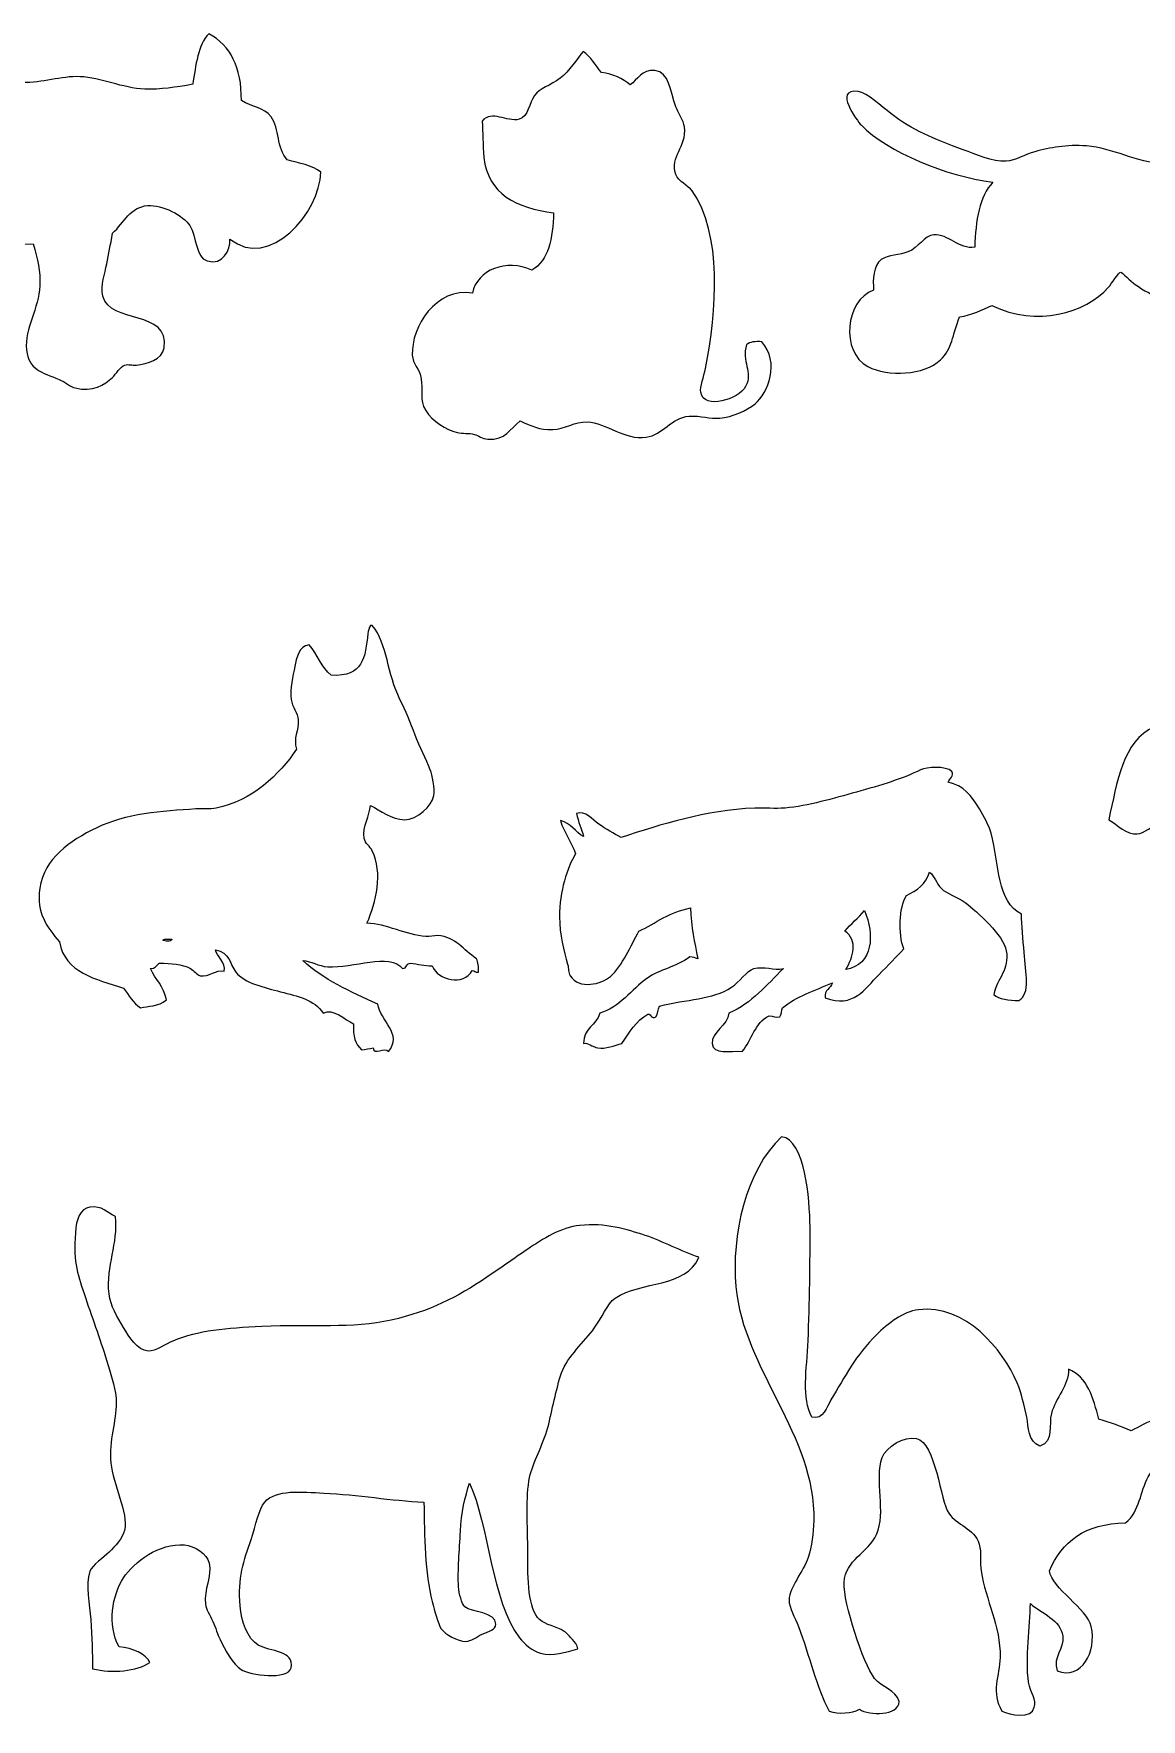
# Model space of a CAD drawing. Header units: centimetres. Extents: x -66 to 65, y -66 to 66.
# Drawn here: x -0.57 to 9.15, y 49.38 to 64.18 of the extents above; entities that cross this region are included whole.
import ezdxf

# ---------------------------------------------------------------- set-up
doc = ezdxf.new("R2010")
doc.units = ezdxf.units.CM
doc.header["$MEASUREMENT"] = 0
doc.layers.add('Layer 1', color=7, linetype='Continuous')

msp = doc.modelspace()

# ---------------------------------------------------------------- linework, layer by layer
at = {"layer": 'Layer 1'}
for points, knots in [([(0.82192, 63.73319), (0.85134, 63.89924), (0.86412, 64.08207), (0.9644, 64.17737), (0.9644, 64.17737), (1.15202, 64.07453), (1.25168, 63.88371), (1.24928, 63.59074), (1.24928, 63.59074), (1.34149, 63.5301), (1.44597, 63.53457), (1.5091, 63.44829), (1.5091, 63.44829), (1.58501, 63.34447), (1.55712, 63.17196), (1.65158, 63.07121), (1.65158, 63.07121), (1.75337, 63.0389), (1.87415, 63.0256), (1.94487, 62.96225), (1.94487, 62.96225), (1.94212, 62.60964), (1.49153, 62.09323), (1.14874, 62.37562), (1.14874, 62.37562), (1.15083, 62.27354), (1.08961, 62.14467), (0.94763, 62.1829), (0.94763, 62.1829), (0.84749, 62.20983), (0.85712, 62.39946), (0.79674, 62.49294), (0.79674, 62.49294), (0.7388, 62.58269), (0.55618, 62.67878), (0.42802, 62.66891), (0.42802, 62.66891), (0.27223, 62.65695), (0.22241, 62.52175), (0.11798, 62.42589), (0.11798, 62.42589), (0.10118, 62.32109), (0.08337, 62.24457), (0.06768, 62.15773), (0.06768, 62.15773), (0.05218, 62.07206), (0.01064, 61.9739), (0.03413, 61.8728), (0.03413, 61.8728), (0.09147, 61.62647), (0.62479, 61.75749), (0.57047, 61.42026), (0.57047, 61.42026), (0.55362, 61.31572), (0.42355, 61.28225), (0.32745, 61.26939), (0.32745, 61.26939), (0.29014, 61.26442), (0.25593, 61.27974), (0.22688, 61.26939), (0.22688, 61.26939), (0.18619, 61.25497), (0.14991, 61.19041), (0.11795, 61.16043), (0.11795, 61.16043), (0.04643, 61.09346), (-0.05498, 61.03092), (-0.20892, 61.06828), (-0.20892, 61.06828), (-0.25035, 61.07833), (-0.30033, 61.12215), (-0.35137, 61.14371), (-0.35137, 61.14371), (-0.502, 61.20726), (-0.61876, 61.22637), (-0.6363, 61.40348), (-0.6363, 61.40348), (-0.65487, 61.5912), (-0.52761, 61.76842), (-0.51896, 61.96495), (-0.51896, 61.96495), (-0.51314, 62.09759), (-0.54021, 62.19527), (-0.57764, 62.3337), (-0.57764, 62.3337), (-0.9801, 62.31388), (-1.23584, 62.44086), (-1.44079, 62.6186), (-1.44079, 62.6186), (-1.5112, 62.36616), (-1.51265, 62.07917), (-1.31509, 61.99008), (-1.31509, 61.99008), (-1.22116, 61.94772), (-1.08816, 61.9642), (-1.03016, 61.8979), (-1.03016, 61.8979), (-0.91218, 61.76304), (-1.06794, 61.57172), (-1.19775, 61.56273), (-1.19775, 61.56273), (-1.32232, 61.55405), (-1.43005, 61.65917), (-1.52459, 61.73032), (-1.52459, 61.73032), (-1.60624, 61.79181), (-1.74507, 61.86981), (-1.776, 61.97337), (-1.776, 61.97337), (-1.82659, 62.14286), (-1.75901, 62.33201), (-1.75923, 62.50132), (-1.75923, 62.50132), (-1.89819, 62.46039), (-2.16873, 62.48219), (-2.20339, 62.34207), (-2.20339, 62.34207), (-2.24366, 62.17943), (-1.98466, 61.89371), (-2.31235, 61.93985), (-2.31235, 61.93985), (-2.55008, 61.97332), (-2.60368, 62.21735), (-2.60564, 62.48452), (-2.60564, 62.48452), (-2.57304, 62.58625), (-2.43821, 62.57927), (-2.41292, 62.6773), (-2.41292, 62.6773), (-2.38866, 62.77117), (-2.45901, 62.92979), (-2.4548, 63.07119), (-2.4548, 63.07119), (-2.45258, 63.14612), (-2.43697, 63.2337), (-2.41292, 63.29744), (-2.41292, 63.29744), (-2.67652, 63.09093), (-3.19738, 63.11289), (-3.35986, 63.41478), (-3.35986, 63.41478), (-3.39944, 63.48825), (-3.41659, 63.66153), (-3.33475, 63.67455), (-3.33475, 63.67455), (-3.24487, 63.68886), (-3.14676, 63.49622), (-3.08332, 63.43989), (-3.08332, 63.43989), (-2.9886, 63.35581), (-2.9015, 63.33535), (-2.73976, 63.37284), (-2.73976, 63.37284), (-2.36725, 63.4592), (-2.16776, 63.89963), (-1.71736, 63.93431), (-1.71736, 63.93431), (-1.4673, 63.9536), (-1.27405, 63.90491), (-1.07209, 63.85052), (-1.07209, 63.85052), (-0.9498, 63.81758), (-0.81518, 63.75667), (-0.66984, 63.74995), (-0.66984, 63.74995), (-0.50061, 63.74214), (-0.33477, 63.80734), (-0.16703, 63.80019), (-0.16703, 63.80019), (0.01715, 63.79241), (0.20058, 63.69922), (0.40286, 63.69129), (0.40286, 63.69129), (0.54085, 63.68586), (0.6711, 63.70687), (0.82192, 63.73319)], [0, 0, 0, 0, 0.02222222, 0.02222222, 0.02222222, 0.02222222, 0.04444444, 0.04444444, 0.04444444, 0.04444444, 0.06666667, 0.06666667, 0.06666667, 0.06666667, 0.08888889, 0.08888889, 0.08888889, 0.08888889, 0.11111111, 0.11111111, 0.11111111, 0.11111111, 0.13333333, 0.13333333, 0.13333333, 0.13333333, 0.15555556, 0.15555556, 0.15555556, 0.15555556, 0.17777778, 0.17777778, 0.17777778, 0.17777778, 0.2, 0.2, 0.2, 0.2, 0.22222222, 0.22222222, 0.22222222, 0.22222222, 0.24444444, 0.24444444, 0.24444444, 0.24444444, 0.26666667, 0.26666667, 0.26666667, 0.26666667, 0.28888889, 0.28888889, 0.28888889, 0.28888889, 0.31111111, 0.31111111, 0.31111111, 0.31111111, 0.33333333, 0.33333333, 0.33333333, 0.33333333, 0.35555556, 0.35555556, 0.35555556, 0.35555556, 0.37777778, 0.37777778, 0.37777778, 0.37777778, 0.4, 0.4, 0.4, 0.4, 0.42222222, 0.42222222, 0.42222222, 0.42222222, 0.44444444, 0.44444444, 0.44444444, 0.44444444, 0.46666667, 0.46666667, 0.46666667, 0.46666667, 0.48888889, 0.48888889, 0.48888889, 0.48888889, 0.51111111, 0.51111111, 0.51111111, 0.51111111, 0.53333333, 0.53333333, 0.53333333, 0.53333333, 0.55555556, 0.55555556, 0.55555556, 0.55555556, 0.57777778, 0.57777778, 0.57777778, 0.57777778, 0.6, 0.6, 0.6, 0.6, 0.62222222, 0.62222222, 0.62222222, 0.62222222, 0.64444444, 0.64444444, 0.64444444, 0.64444444, 0.66666667, 0.66666667, 0.66666667, 0.66666667, 0.68888889, 0.68888889, 0.68888889, 0.68888889, 0.71111111, 0.71111111, 0.71111111, 0.71111111, 0.73333333, 0.73333333, 0.73333333, 0.73333333, 0.75555556, 0.75555556, 0.75555556, 0.75555556, 0.77777778, 0.77777778, 0.77777778, 0.77777778, 0.8, 0.8, 0.8, 0.8, 0.82222222, 0.82222222, 0.82222222, 0.82222222, 0.84444444, 0.84444444, 0.84444444, 0.84444444, 0.86666667, 0.86666667, 0.86666667, 0.86666667, 0.88888889, 0.88888889, 0.88888889, 0.88888889, 0.91111111, 0.91111111, 0.91111111, 0.91111111, 0.93333333, 0.93333333, 0.93333333, 0.93333333, 0.95555556, 0.95555556, 0.95555556, 0.95555556, 1, 1, 1, 1]), ([(4.65978, 63.72833), (4.72759, 63.77159), (4.76125, 63.86808), (4.87769, 63.85403), (4.87769, 63.85403), (5.00681, 63.83845), (5.0099, 63.67843), (5.06205, 63.53558), (5.06205, 63.53558), (5.07761, 63.4929), (5.13095, 63.41379), (5.13751, 63.35961), (5.13751, 63.35961), (5.15936, 63.17766), (5.00564, 63.1049), (5.06205, 62.94059), (5.06205, 62.94059), (5.08263, 62.88064), (5.17082, 62.84457), (5.20453, 62.79814), (5.20453, 62.79814), (5.4721, 62.42934), (5.42067, 61.73803), (5.32185, 61.23943), (5.32185, 61.23943), (5.30807, 61.16982), (5.27092, 61.07896), (5.27999, 61.02993), (5.27999, 61.02993), (5.30899, 60.87303), (5.61448, 60.96844), (5.67382, 61.08017), (5.67382, 61.08017), (5.74383, 61.21191), (5.63207, 61.29747), (5.68221, 61.44892), (5.68221, 61.44892), (5.71153, 61.47265), (5.75912, 61.47813), (5.81625, 61.47406), (5.81625, 61.47406), (5.97722, 61.29181), (5.87105, 61.0244), (5.75764, 60.92934), (5.75764, 60.92934), (5.67988, 60.86423), (5.55833, 60.81509), (5.44755, 60.80366), (5.44755, 60.80366), (5.36516, 60.79517), (5.27793, 60.82795), (5.17934, 60.82043), (5.17934, 60.82043), (5.02109, 60.80831), (4.94648, 60.65626), (4.80223, 60.63607), (4.80223, 60.63607), (4.60863, 60.6089), (4.45335, 60.76238), (4.28267, 60.77013), (4.28267, 60.77013), (4.17845, 60.77487), (4.08336, 60.70753), (3.98102, 60.70308), (3.98102, 60.70308), (3.86468, 60.69803), (3.79354, 60.73584), (3.69606, 60.77851), (3.69606, 60.77851), (3.5988, 60.70731), (3.57292, 60.60775), (3.4111, 60.61926), (3.4111, 60.61926), (3.36123, 60.62283), (3.33141, 60.65109), (3.29376, 60.66117), (3.29376, 60.66117), (3.24569, 60.67408), (3.19131, 60.6658), (3.14295, 60.67794), (3.14295, 60.67794), (3.04548, 60.70233), (2.92567, 60.77324), (2.86643, 60.87066), (2.86643, 60.87066), (2.80722, 60.96792), (2.84643, 61.03584), (2.82452, 61.16398), (2.82452, 61.16398), (2.81304, 61.23079), (2.75279, 61.27857), (2.74906, 61.3567), (2.74906, 61.3567), (2.73718, 61.60596), (2.95943, 61.95156), (3.27701, 61.90142), (3.27701, 61.90142), (3.31413, 62.10343), (3.5798, 62.2077), (3.7966, 62.10253), (3.7966, 62.10253), (3.94575, 62.18521), (3.98303, 62.37979), (3.98935, 62.60532), (3.98935, 62.60532), (3.66182, 62.64636), (3.41327, 62.77206), (3.37755, 63.09136), (3.37755, 63.09136), (3.36451, 63.20796), (3.37231, 63.3084), (3.36085, 63.40981), (3.36085, 63.40981), (3.44988, 63.51316), (3.57482, 63.39743), (3.68764, 63.42658), (3.68764, 63.42658), (3.76799, 63.44735), (3.77392, 63.56946), (3.82173, 63.63608), (3.82173, 63.63608), (3.86613, 63.69794), (3.95889, 63.72252), (4.048, 63.78692), (4.048, 63.78692), (4.12544, 63.84291), (4.1986, 63.96522), (4.24916, 64.02158), (4.24916, 64.02158), (4.31552, 63.97348), (4.35737, 63.90074), (4.40836, 63.83719), (4.40836, 63.83719), (4.51373, 63.82246), (4.59556, 63.78423), (4.65978, 63.72833)], [0, 0, 0, 0, 0.02857143, 0.02857143, 0.02857143, 0.02857143, 0.05714286, 0.05714286, 0.05714286, 0.05714286, 0.08571429, 0.08571429, 0.08571429, 0.08571429, 0.11428571, 0.11428571, 0.11428571, 0.11428571, 0.14285714, 0.14285714, 0.14285714, 0.14285714, 0.17142857, 0.17142857, 0.17142857, 0.17142857, 0.2, 0.2, 0.2, 0.2, 0.22857143, 0.22857143, 0.22857143, 0.22857143, 0.25714286, 0.25714286, 0.25714286, 0.25714286, 0.28571429, 0.28571429, 0.28571429, 0.28571429, 0.31428571, 0.31428571, 0.31428571, 0.31428571, 0.34285714, 0.34285714, 0.34285714, 0.34285714, 0.37142857, 0.37142857, 0.37142857, 0.37142857, 0.4, 0.4, 0.4, 0.4, 0.42857143, 0.42857143, 0.42857143, 0.42857143, 0.45714286, 0.45714286, 0.45714286, 0.45714286, 0.48571429, 0.48571429, 0.48571429, 0.48571429, 0.51428571, 0.51428571, 0.51428571, 0.51428571, 0.54285714, 0.54285714, 0.54285714, 0.54285714, 0.57142857, 0.57142857, 0.57142857, 0.57142857, 0.6, 0.6, 0.6, 0.6, 0.62857143, 0.62857143, 0.62857143, 0.62857143, 0.65714286, 0.65714286, 0.65714286, 0.65714286, 0.68571429, 0.68571429, 0.68571429, 0.68571429, 0.71428571, 0.71428571, 0.71428571, 0.71428571, 0.74285714, 0.74285714, 0.74285714, 0.74285714, 0.77142857, 0.77142857, 0.77142857, 0.77142857, 0.8, 0.8, 0.8, 0.8, 0.82857143, 0.82857143, 0.82857143, 0.82857143, 0.85714286, 0.85714286, 0.85714286, 0.85714286, 0.88571429, 0.88571429, 0.88571429, 0.88571429, 0.91428571, 0.91428571, 0.91428571, 0.91428571, 0.94285714, 0.94285714, 0.94285714, 0.94285714, 1, 1, 1, 1]), ([(10.48402, 63.07467), (10.52651, 63.23567), (10.59509, 63.26327), (10.73548, 63.33446), (10.73548, 63.33446), (10.93352, 63.43492), (11.03099, 63.67543), (11.29695, 63.64453), (11.29695, 63.64453), (11.54672, 63.61548), (11.64067, 63.28464), (11.88353, 63.25903), (11.88353, 63.25903), (12.04355, 63.24218), (12.16145, 63.35677), (12.32771, 63.32608), (12.32771, 63.32608), (12.5774, 63.15958), (12.47741, 62.67534), (12.34448, 62.46288), (12.34448, 62.46288), (12.25492, 62.31995), (12.11157, 62.24187), (11.95898, 62.19472), (11.95898, 62.19472), (11.9452, 62.14998), (11.94752, 62.05838), (11.89196, 62.04385), (11.89196, 62.04385), (11.83881, 62.03001), (11.74586, 62.10907), (11.6908, 62.14444), (11.6908, 62.14444), (11.61079, 62.19585), (11.54414, 62.25067), (11.44775, 62.26173), (11.44775, 62.26173), (11.22259, 62.28761), (11.10591, 62.21344), (10.96174, 62.11925), (10.96174, 62.11925), (11.04072, 62.00884), (11.15092, 61.93121), (11.33044, 61.91814), (11.33044, 61.91814), (11.61754, 61.89724), (12.03574, 61.96838), (12.1098, 61.74217), (12.1098, 61.74217), (12.12231, 61.70391), (12.1061, 61.65414), (12.11821, 61.60811), (12.11821, 61.60811), (12.14081, 61.52241), (12.22007, 61.49582), (12.21036, 61.3902), (12.21036, 61.3902), (12.1979, 61.25431), (11.97872, 61.17057), (11.83325, 61.15557), (11.83325, 61.15557), (11.56779, 61.12816), (11.34409, 61.26968), (11.13769, 61.32316), (11.13769, 61.32316), (11.01609, 61.3547), (10.91004, 61.35782), (10.81082, 61.39021), (10.81082, 61.39021), (10.65315, 61.44178), (10.52457, 61.52629), (10.41696, 61.64162), (10.41696, 61.64162), (10.23596, 61.64924), (10.09853, 61.67689), (9.95606, 61.73377), (9.95606, 61.73377), (9.91423, 61.75052), (9.8715, 61.78592), (9.83036, 61.79245), (9.83036, 61.79245), (9.779, 61.8006), (9.70169, 61.77967), (9.62922, 61.78406), (9.62922, 61.78406), (9.41475, 61.79705), (9.23952, 61.87436), (9.09288, 61.97678), (9.09288, 61.97678), (9.05698, 62.00192), (8.97107, 62.08574), (8.9672, 62.08574), (8.9672, 62.08574), (8.9481, 62.08574), (8.8838, 61.98014), (8.85827, 61.95165), (8.85827, 61.95165), (8.6547, 61.72482), (8.22885, 61.59999), (7.83584, 61.79245), (7.83584, 61.79245), (7.74657, 61.75327), (7.66272, 61.7086), (7.55088, 61.69188), (7.55088, 61.69188), (7.4873, 61.52683), (7.48984, 61.41695), (7.38329, 61.31474), (7.38329, 61.31474), (7.24232, 61.17954), (6.92223, 61.1638), (6.74644, 61.25611), (6.74644, 61.25611), (6.50398, 61.3834), (6.55057, 61.84018), (6.79671, 61.92651), (6.79671, 61.92651), (6.79017, 62.01988), (6.79443, 62.14273), (6.86373, 62.19467), (6.86373, 62.19467), (6.91874, 62.23595), (7.03619, 62.23729), (7.09834, 62.26172), (7.09834, 62.26172), (7.1915, 62.29823), (7.24386, 62.40661), (7.32469, 62.41259), (7.32469, 62.41259), (7.45066, 62.42188), (7.54911, 62.28001), (7.685, 62.30363), (7.685, 62.30363), (7.69328, 62.53839), (7.72379, 62.75093), (7.84425, 62.87352), (7.84425, 62.87352), (7.4319, 62.92879), (6.92355, 63.13604), (6.68778, 63.37631), (6.68778, 63.37631), (6.65828, 63.40637), (6.4341, 63.70058), (6.66264, 63.66963), (6.66264, 63.66963), (6.74157, 63.65894), (6.86843, 63.53768), (6.94754, 63.47691), (6.94754, 63.47691), (7.13931, 63.32956), (7.3223, 63.25363), (7.58442, 63.15843), (7.58442, 63.15843), (7.69218, 63.11935), (7.83993, 63.04982), (7.96158, 63.05789), (7.96158, 63.05789), (8.03984, 63.06308), (8.12567, 63.11808), (8.21299, 63.14168), (8.21299, 63.14168), (8.3451, 63.1774), (8.48802, 63.20542), (8.66548, 63.19198), (8.66548, 63.19198), (8.89538, 63.17449), (9.10778, 63.04786), (9.33593, 63.0327), (9.33593, 63.0327), (9.72382, 63.00704), (10.09643, 63.24504), (10.48402, 63.07467)], [0, 0, 0, 0, 0.02272727, 0.02272727, 0.02272727, 0.02272727, 0.04545455, 0.04545455, 0.04545455, 0.04545455, 0.06818182, 0.06818182, 0.06818182, 0.06818182, 0.09090909, 0.09090909, 0.09090909, 0.09090909, 0.11363636, 0.11363636, 0.11363636, 0.11363636, 0.13636364, 0.13636364, 0.13636364, 0.13636364, 0.15909091, 0.15909091, 0.15909091, 0.15909091, 0.18181818, 0.18181818, 0.18181818, 0.18181818, 0.20454545, 0.20454545, 0.20454545, 0.20454545, 0.22727273, 0.22727273, 0.22727273, 0.22727273, 0.25, 0.25, 0.25, 0.25, 0.27272727, 0.27272727, 0.27272727, 0.27272727, 0.29545455, 0.29545455, 0.29545455, 0.29545455, 0.31818182, 0.31818182, 0.31818182, 0.31818182, 0.34090909, 0.34090909, 0.34090909, 0.34090909, 0.36363636, 0.36363636, 0.36363636, 0.36363636, 0.38636364, 0.38636364, 0.38636364, 0.38636364, 0.40909091, 0.40909091, 0.40909091, 0.40909091, 0.43181818, 0.43181818, 0.43181818, 0.43181818, 0.45454545, 0.45454545, 0.45454545, 0.45454545, 0.47727273, 0.47727273, 0.47727273, 0.47727273, 0.5, 0.5, 0.5, 0.5, 0.52272727, 0.52272727, 0.52272727, 0.52272727, 0.54545455, 0.54545455, 0.54545455, 0.54545455, 0.56818182, 0.56818182, 0.56818182, 0.56818182, 0.59090909, 0.59090909, 0.59090909, 0.59090909, 0.61363636, 0.61363636, 0.61363636, 0.61363636, 0.63636364, 0.63636364, 0.63636364, 0.63636364, 0.65909091, 0.65909091, 0.65909091, 0.65909091, 0.68181818, 0.68181818, 0.68181818, 0.68181818, 0.70454545, 0.70454545, 0.70454545, 0.70454545, 0.72727273, 0.72727273, 0.72727273, 0.72727273, 0.75, 0.75, 0.75, 0.75, 0.77272727, 0.77272727, 0.77272727, 0.77272727, 0.79545455, 0.79545455, 0.79545455, 0.79545455, 0.81818182, 0.81818182, 0.81818182, 0.81818182, 0.84090909, 0.84090909, 0.84090909, 0.84090909, 0.86363636, 0.86363636, 0.86363636, 0.86363636, 0.88636364, 0.88636364, 0.88636364, 0.88636364, 0.90909091, 0.90909091, 0.90909091, 0.90909091, 0.93181818, 0.93181818, 0.93181818, 0.93181818, 0.95454545, 0.95454545, 0.95454545, 0.95454545, 1, 1, 1, 1]), ([(2.3982, 58.98477), (2.53234, 58.81967), (2.5274, 58.55609), (2.64072, 58.33538), (2.64072, 58.33538), (2.69321, 58.23314), (2.73256, 58.12861), (2.77373, 58.02238), (2.77373, 58.02238), (2.81606, 57.91324), (2.87099, 57.8128), (2.90674, 57.71726), (2.90674, 57.71726), (2.92285, 57.67416), (2.94839, 57.55081), (2.93807, 57.49033), (2.93807, 57.49033), (2.92219, 57.39791), (2.79239, 57.27999), (2.67984, 57.27909), (2.67984, 57.27909), (2.56739, 57.27819), (2.47061, 57.36254), (2.38255, 57.40426), (2.38255, 57.40426), (2.37676, 57.31483), (2.30839, 57.22511), (2.32778, 57.11478), (2.32778, 57.11478), (2.33548, 57.07096), (2.37929, 57.04435), (2.39821, 57.00524), (2.39821, 57.00524), (2.49158, 56.81175), (2.43258, 56.55529), (2.35125, 56.37151), (2.35125, 56.37151), (2.51921, 56.36482), (2.69867, 56.26676), (2.86766, 56.25411), (2.86766, 56.25411), (2.9028, 56.25149), (2.93867, 56.26395), (2.96937, 56.26194), (2.96937, 56.26194), (3.13696, 56.25099), (3.19128, 56.136), (3.31365, 56.0585), (3.31365, 56.0585), (3.32553, 56.02609), (3.33344, 55.98963), (3.32931, 55.94116), (3.32931, 55.94116), (3.29685, 55.93219), (3.29883, 55.95762), (3.27454, 55.95682), (3.27454, 55.95682), (3.19826, 55.8149), (2.97503, 55.86959), (2.92246, 55.99593), (2.92246, 55.99593), (2.85306, 55.99694), (2.79744, 56.01178), (2.73466, 56.01943), (2.73466, 56.01943), (2.69373, 56.0212), (2.70349, 55.97239), (2.66423, 55.97247), (2.66423, 55.97247), (2.54988, 56.11529), (2.2287, 55.97543), (2.00706, 55.98813), (2.00706, 55.98813), (1.92382, 55.99287), (1.86392, 56.03814), (1.78796, 56.04287), (1.78796, 56.04287), (1.9679, 55.87592), (2.2068, 55.76797), (2.44519, 55.65949), (2.44519, 55.65949), (2.46699, 55.51926), (2.67019, 55.39155), (2.53909, 55.24481), (2.53909, 55.24481), (2.50766, 55.29476), (2.40788, 55.20248), (2.40608, 55.27611), (2.40608, 55.27611), (2.37491, 55.26815), (2.33927, 55.26471), (2.30437, 55.26047), (2.30437, 55.26047), (2.24918, 55.30436), (2.22685, 55.38117), (2.23394, 55.48738), (2.23394, 55.48738), (2.15607, 55.5231), (2.05426, 55.62854), (1.9679, 55.58125), (1.9679, 55.58125), (1.88739, 55.70209), (1.74414, 55.72889), (1.59238, 55.76902), (1.59238, 55.76902), (1.45829, 55.80453), (1.27369, 55.84522), (1.20119, 55.94116), (1.20119, 55.94116), (1.14351, 56.01744), (1.14915, 56.11425), (1.02119, 56.13677), (1.02119, 56.13677), (1.02553, 56.08716), (1.11948, 56.02361), (1.09943, 55.949), (1.09943, 55.949), (1.02704, 55.96943), (0.96481, 55.89476), (0.88819, 55.90987), (0.88819, 55.90987), (0.85745, 55.91593), (0.83456, 55.95554), (0.80215, 55.97247), (0.80215, 55.97247), (0.72267, 56.01401), (0.63581, 56.01711), (0.52831, 56.01943), (0.52831, 56.01943), (0.50542, 56.00054), (0.49323, 55.97104), (0.45007, 55.97247), (0.45007, 55.97247), (0.49333, 55.87754), (0.57075, 55.81674), (0.59088, 55.69865), (0.59088, 55.69865), (0.52219, 55.63597), (0.42594, 55.64592), (0.36397, 55.62824), (0.36397, 55.62824), (0.29978, 55.67094), (0.25983, 55.73794), (0.21535, 55.80033), (0.21535, 55.80033), (-0.0282, 55.88021), (-0.2976, 55.93424), (-0.34803, 56.20718), (-0.34803, 56.20718), (-0.45206, 56.3341), (-0.55414, 56.45875), (-0.52017, 56.67666), (-0.52017, 56.67666), (-0.47852, 56.94381), (-0.2621, 57.08938), (-0.01942, 57.20866), (-0.01942, 57.20866), (0.22775, 57.33018), (0.55449, 57.3559), (0.84905, 57.37297), (0.84905, 57.37297), (0.9093, 57.37646), (0.97131, 57.36969), (1.02905, 57.3808), (1.02905, 57.3808), (1.33951, 57.44054), (1.58499, 57.67745), (1.73319, 57.89719), (1.73319, 57.89719), (1.70136, 57.99397), (1.7534, 58.06224), (1.74885, 58.15537), (1.74885, 58.15537), (1.74607, 58.21244), (1.69382, 58.2711), (1.68628, 58.33534), (1.68628, 58.33534), (1.67599, 58.42271), (1.70038, 58.54336), (1.71761, 58.62482), (1.71761, 58.62482), (1.73274, 58.69697), (1.7541, 58.80418), (1.84276, 58.81259), (1.84276, 58.81259), (1.91811, 58.73409), (1.95103, 58.61312), (2.03837, 58.54655), (2.03837, 58.54655), (2.31896, 58.53073), (2.33645, 58.70345), (2.35918, 58.91429), (2.35918, 58.91429), (2.36156, 58.93665), (2.37029, 58.96239), (2.38265, 58.98472), (2.38265, 58.98472), (2.38775, 58.98477), (2.39296, 58.98477), (2.3982, 58.98477)], [0, 0, 0, 0, 0.01960784, 0.01960784, 0.01960784, 0.01960784, 0.03921569, 0.03921569, 0.03921569, 0.03921569, 0.05882353, 0.05882353, 0.05882353, 0.05882353, 0.07843137, 0.07843137, 0.07843137, 0.07843137, 0.09803922, 0.09803922, 0.09803922, 0.09803922, 0.11764706, 0.11764706, 0.11764706, 0.11764706, 0.1372549, 0.1372549, 0.1372549, 0.1372549, 0.15686275, 0.15686275, 0.15686275, 0.15686275, 0.17647059, 0.17647059, 0.17647059, 0.17647059, 0.19607843, 0.19607843, 0.19607843, 0.19607843, 0.21568627, 0.21568627, 0.21568627, 0.21568627, 0.23529412, 0.23529412, 0.23529412, 0.23529412, 0.25490196, 0.25490196, 0.25490196, 0.25490196, 0.2745098, 0.2745098, 0.2745098, 0.2745098, 0.29411765, 0.29411765, 0.29411765, 0.29411765, 0.31372549, 0.31372549, 0.31372549, 0.31372549, 0.33333333, 0.33333333, 0.33333333, 0.33333333, 0.35294118, 0.35294118, 0.35294118, 0.35294118, 0.37254902, 0.37254902, 0.37254902, 0.37254902, 0.39215686, 0.39215686, 0.39215686, 0.39215686, 0.41176471, 0.41176471, 0.41176471, 0.41176471, 0.43137255, 0.43137255, 0.43137255, 0.43137255, 0.45098039, 0.45098039, 0.45098039, 0.45098039, 0.47058824, 0.47058824, 0.47058824, 0.47058824, 0.49019608, 0.49019608, 0.49019608, 0.49019608, 0.50980392, 0.50980392, 0.50980392, 0.50980392, 0.52941176, 0.52941176, 0.52941176, 0.52941176, 0.54901961, 0.54901961, 0.54901961, 0.54901961, 0.56862745, 0.56862745, 0.56862745, 0.56862745, 0.58823529, 0.58823529, 0.58823529, 0.58823529, 0.60784314, 0.60784314, 0.60784314, 0.60784314, 0.62745098, 0.62745098, 0.62745098, 0.62745098, 0.64705882, 0.64705882, 0.64705882, 0.64705882, 0.66666667, 0.66666667, 0.66666667, 0.66666667, 0.68627451, 0.68627451, 0.68627451, 0.68627451, 0.70588235, 0.70588235, 0.70588235, 0.70588235, 0.7254902, 0.7254902, 0.7254902, 0.7254902, 0.74509804, 0.74509804, 0.74509804, 0.74509804, 0.76470588, 0.76470588, 0.76470588, 0.76470588, 0.78431373, 0.78431373, 0.78431373, 0.78431373, 0.80392157, 0.80392157, 0.80392157, 0.80392157, 0.82352941, 0.82352941, 0.82352941, 0.82352941, 0.84313725, 0.84313725, 0.84313725, 0.84313725, 0.8627451, 0.8627451, 0.8627451, 0.8627451, 0.88235294, 0.88235294, 0.88235294, 0.88235294, 0.90196078, 0.90196078, 0.90196078, 0.90196078, 0.92156863, 0.92156863, 0.92156863, 0.92156863, 0.94117647, 0.94117647, 0.94117647, 0.94117647, 0.96078431, 0.96078431, 0.96078431, 0.96078431, 1, 1, 1, 1]), ([(9.5103, 58.41359), (9.61907, 58.32681), (9.66725, 58.17938), (9.72149, 58.03807), (9.72149, 58.03807), (9.83378, 57.95496), (9.95522, 57.89567), (10.09707, 57.84246), (10.09707, 57.84246), (10.23526, 57.79063), (10.38811, 57.7666), (10.54303, 57.71726), (10.54303, 57.71726), (10.70215, 57.66654), (10.84301, 57.59034), (11.00465, 57.54512), (11.00465, 57.54512), (11.29186, 57.46477), (11.68005, 57.45871), (12.02173, 57.41995), (12.02173, 57.41995), (12.19413, 57.40037), (12.38884, 57.34314), (12.52253, 57.42776), (12.52253, 57.42776), (12.65736, 57.38797), (12.54269, 57.26896), (12.48337, 57.22435), (12.48337, 57.22435), (12.64821, 57.06838), (12.64265, 56.63372), (12.46776, 56.48886), (12.46776, 56.48886), (12.4984, 56.33175), (12.66458, 56.31013), (12.78851, 56.24632), (12.78851, 56.24632), (12.80407, 56.01669), (12.86214, 55.8296), (12.91371, 55.63601), (12.91371, 55.63601), (12.86074, 55.54528), (12.77904, 55.44247), (12.64767, 55.45607), (12.64767, 55.45607), (12.64897, 55.51354), (12.63894, 55.57204), (12.63986, 55.63601), (12.63986, 55.63601), (12.64105, 55.7198), (12.67878, 55.80257), (12.67119, 55.87858), (12.67119, 55.87858), (12.65616, 56.02836), (12.5139, 56.06559), (12.38171, 56.11332), (12.38171, 56.11332), (12.35107, 55.99399), (12.40817, 55.89467), (12.45209, 55.82384), (12.45209, 55.82384), (12.35552, 55.7033), (12.21878, 55.5305), (12.10001, 55.38566), (12.10001, 55.38566), (12.06638, 55.34462), (12.00714, 55.26557), (11.97481, 55.25265), (11.97481, 55.25265), (11.8976, 55.2218), (11.76841, 55.25702), (11.70097, 55.29959), (11.70097, 55.29959), (11.71036, 55.39569), (11.79611, 55.44707), (11.85744, 55.4952), (11.85744, 55.4952), (11.92049, 55.54465), (11.99293, 55.59413), (12.06868, 55.62823), (12.06868, 55.62823), (12.23643, 55.88236), (11.93726, 56.22487), (11.84963, 56.44193), (11.84963, 56.44193), (11.81759, 56.46466), (11.75221, 56.45402), (11.76353, 56.52014), (11.76353, 56.52014), (11.45709, 56.55689), (11.17772, 56.46214), (10.89506, 56.42627), (10.89506, 56.42627), (10.93096, 56.27234), (10.73274, 56.19132), (10.68387, 56.08202), (10.68387, 56.08202), (10.68289, 55.92454), (10.7189, 55.80415), (10.76205, 55.69081), (10.76205, 55.69081), (10.74371, 55.68308), (10.72366, 55.67708), (10.69948, 55.67515), (10.69948, 55.67515), (10.69612, 55.51161), (10.72745, 55.31336), (10.61344, 55.26049), (10.61344, 55.26049), (10.53732, 55.26113), (10.49313, 55.27295), (10.4413, 55.24483), (10.4413, 55.24483), (10.3874, 55.26364), (10.3424, 55.29391), (10.30044, 55.28396), (10.30044, 55.28396), (10.36039, 55.41588), (10.52388, 55.50089), (10.50388, 55.69867), (10.50388, 55.69867), (10.49613, 55.77521), (10.44787, 55.8384), (10.41784, 55.90989), (10.41784, 55.90989), (10.39241, 55.91444), (10.38141, 55.90457), (10.36307, 55.90206), (10.36307, 55.90206), (10.35574, 55.85901), (10.36013, 55.81366), (10.30044, 55.79255), (10.30044, 55.79255), (10.28824, 55.64732), (10.3405, 55.56654), (10.36307, 55.45611), (10.36307, 55.45611), (10.30343, 55.37038), (10.19667, 55.15769), (10.08923, 55.30747), (10.08923, 55.30747), (10.09492, 55.39822), (10.08262, 55.4685), (10.08923, 55.59695), (10.08923, 55.59695), (10.09492, 55.70882), (10.05952, 55.83103), (10.07351, 55.9099), (10.07351, 55.9099), (10.09542, 56.03298), (10.27986, 56.13525), (10.33174, 56.23851), (10.33174, 56.23851), (10.26517, 56.37366), (10.17786, 56.46338), (10.08922, 56.58276), (10.08922, 56.58276), (10.03056, 56.66174), (9.98394, 56.74506), (9.97966, 56.8879), (9.97966, 56.8879), (9.97826, 56.93449), (10.00726, 56.99143), (9.99532, 57.04437), (9.99532, 57.04437), (9.98058, 57.10956), (9.82908, 57.20108), (9.77627, 57.23998), (9.77627, 57.23998), (9.69293, 57.30136), (9.61059, 57.35616), (9.51023, 57.38865), (9.51023, 57.38865), (9.44908, 57.36693), (9.38662, 57.3092), (9.31462, 57.26348), (9.31462, 57.26348), (9.25374, 57.2248), (9.1664, 57.15757), (9.11118, 57.15392), (9.11118, 57.15392), (9.01786, 57.14776), (8.93735, 57.23242), (8.8608, 57.27909), (8.8608, 57.27909), (8.93502, 57.60916), (8.98156, 57.96677), (9.25979, 58.09279), (9.25979, 58.09279), (9.26635, 58.19846), (9.25085, 58.32372), (9.25198, 58.39793), (9.25198, 58.39793), (9.30918, 58.38708), (9.30273, 58.30493), (9.32236, 58.25709), (9.32236, 58.25709), (9.34302, 58.20677), (9.36266, 58.16086), (9.41626, 58.14755), (9.41626, 58.14755), (9.45368, 58.23026), (9.46633, 58.3376), (9.5103, 58.41359)], [0, 0, 0, 0, 0.01923077, 0.01923077, 0.01923077, 0.01923077, 0.03846154, 0.03846154, 0.03846154, 0.03846154, 0.05769231, 0.05769231, 0.05769231, 0.05769231, 0.07692308, 0.07692308, 0.07692308, 0.07692308, 0.09615385, 0.09615385, 0.09615385, 0.09615385, 0.11538462, 0.11538462, 0.11538462, 0.11538462, 0.13461538, 0.13461538, 0.13461538, 0.13461538, 0.15384615, 0.15384615, 0.15384615, 0.15384615, 0.17307692, 0.17307692, 0.17307692, 0.17307692, 0.19230769, 0.19230769, 0.19230769, 0.19230769, 0.21153846, 0.21153846, 0.21153846, 0.21153846, 0.23076923, 0.23076923, 0.23076923, 0.23076923, 0.25, 0.25, 0.25, 0.25, 0.26923077, 0.26923077, 0.26923077, 0.26923077, 0.28846154, 0.28846154, 0.28846154, 0.28846154, 0.30769231, 0.30769231, 0.30769231, 0.30769231, 0.32692308, 0.32692308, 0.32692308, 0.32692308, 0.34615385, 0.34615385, 0.34615385, 0.34615385, 0.36538462, 0.36538462, 0.36538462, 0.36538462, 0.38461538, 0.38461538, 0.38461538, 0.38461538, 0.40384615, 0.40384615, 0.40384615, 0.40384615, 0.42307692, 0.42307692, 0.42307692, 0.42307692, 0.44230769, 0.44230769, 0.44230769, 0.44230769, 0.46153846, 0.46153846, 0.46153846, 0.46153846, 0.48076923, 0.48076923, 0.48076923, 0.48076923, 0.5, 0.5, 0.5, 0.5, 0.51923077, 0.51923077, 0.51923077, 0.51923077, 0.53846154, 0.53846154, 0.53846154, 0.53846154, 0.55769231, 0.55769231, 0.55769231, 0.55769231, 0.57692308, 0.57692308, 0.57692308, 0.57692308, 0.59615385, 0.59615385, 0.59615385, 0.59615385, 0.61538462, 0.61538462, 0.61538462, 0.61538462, 0.63461538, 0.63461538, 0.63461538, 0.63461538, 0.65384615, 0.65384615, 0.65384615, 0.65384615, 0.67307692, 0.67307692, 0.67307692, 0.67307692, 0.69230769, 0.69230769, 0.69230769, 0.69230769, 0.71153846, 0.71153846, 0.71153846, 0.71153846, 0.73076923, 0.73076923, 0.73076923, 0.73076923, 0.75, 0.75, 0.75, 0.75, 0.76923077, 0.76923077, 0.76923077, 0.76923077, 0.78846154, 0.78846154, 0.78846154, 0.78846154, 0.80769231, 0.80769231, 0.80769231, 0.80769231, 0.82692308, 0.82692308, 0.82692308, 0.82692308, 0.84615385, 0.84615385, 0.84615385, 0.84615385, 0.86538462, 0.86538462, 0.86538462, 0.86538462, 0.88461538, 0.88461538, 0.88461538, 0.88461538, 0.90384615, 0.90384615, 0.90384615, 0.90384615, 0.92307692, 0.92307692, 0.92307692, 0.92307692, 0.94230769, 0.94230769, 0.94230769, 0.94230769, 0.96153846, 0.96153846, 0.96153846, 0.96153846, 1, 1, 1, 1]), ([(7.48386, 57.70162), (7.50923, 57.66214), (7.4601, 57.63931), (7.45253, 57.60775), (7.45253, 57.60775), (7.5858, 57.57952), (7.65824, 57.48816), (7.72637, 57.37301), (7.72637, 57.37301), (7.76341, 57.31036), (7.8108, 57.22648), (7.82808, 57.16177), (7.82808, 57.16177), (7.90145, 56.88713), (7.87954, 56.55953), (8.09412, 56.44975), (8.09412, 56.44975), (8.09857, 56.35209), (8.10849, 56.23266), (8.11759, 56.11333), (8.11759, 56.11333), (8.13108, 55.93638), (8.17852, 55.75437), (8.07068, 55.69084), (8.07068, 55.69084), (7.9849, 55.69632), (7.89605, 55.6988), (7.85158, 55.74558), (7.85158, 55.74558), (7.88108, 55.89002), (7.99147, 55.96077), (7.96114, 56.12896), (7.96114, 56.12896), (7.93669, 56.26459), (7.70902, 56.4707), (7.6012, 56.55147), (7.6012, 56.55147), (7.5336, 56.60219), (7.44451, 56.62375), (7.39001, 56.67667), (7.39001, 56.67667), (7.34511, 56.72022), (7.33672, 56.78428), (7.28825, 56.81748), (7.28825, 56.81748), (7.25534, 56.71482), (7.1776, 56.6569), (7.08484, 56.61404), (7.08484, 56.61404), (7.01941, 56.50543), (7.0125, 56.27902), (7.06137, 56.14462), (7.06137, 56.14462), (7.00044, 56.0812), (6.92577, 56.00122), (6.84232, 55.91771), (6.84232, 55.91771), (6.71953, 55.79494), (6.62224, 55.62143), (6.37284, 55.7143), (6.37284, 55.7143), (6.36244, 55.78987), (6.42271, 55.79484), (6.43541, 55.84731), (6.43541, 55.84731), (6.28267, 55.78095), (6.11812, 55.72645), (5.99723, 55.62826), (5.99723, 55.62826), (5.98461, 55.60693), (5.99223, 55.56542), (5.97376, 55.55), (5.97376, 55.55), (5.93706, 55.53701), (5.91918, 55.55447), (5.87986, 55.55783), (5.87986, 55.55783), (5.75707, 55.49803), (5.72815, 55.34444), (5.64515, 55.24485), (5.64515, 55.24485), (5.53762, 55.25406), (5.3879, 55.21344), (5.37911, 55.31526), (5.37911, 55.31526), (5.37083, 55.41162), (5.52045, 55.47703), (5.52778, 55.5813), (5.52778, 55.5813), (5.72984, 55.66877), (5.85906, 55.82898), (6.00506, 55.97251), (6.00506, 55.97251), (5.92672, 55.95476), (5.83147, 55.99571), (5.74683, 55.97251), (5.74683, 55.97251), (5.68426, 55.95536), (5.6166, 55.84966), (5.55122, 55.8082), (5.55122, 55.8082), (5.37985, 55.69954), (5.15522, 55.70311), (4.91746, 55.64389), (4.91746, 55.64389), (4.90397, 55.61566), (4.90587, 55.57206), (4.88619, 55.55002), (4.88619, 55.55002), (4.84894, 55.52668), (4.84904, 55.57113), (4.81576, 55.57349), (4.81576, 55.57349), (4.71376, 55.5138), (4.65397, 55.41194), (4.58885, 55.31528), (4.58885, 55.31528), (4.52032, 55.29816), (4.44844, 55.26509), (4.37761, 55.27615), (4.37761, 55.27615), (4.32567, 55.2843), (4.29255, 55.32695), (4.25246, 55.31528), (4.25246, 55.31528), (4.24775, 55.45559), (4.36769, 55.47128), (4.39327, 55.58132), (4.39327, 55.58132), (4.57223, 55.63014), (4.66984, 55.78939), (4.80798, 55.88646), (4.80798, 55.88646), (4.92167, 55.96639), (5.0646, 55.98621), (5.1835, 56.07423), (5.1835, 56.07423), (5.21266, 56.07473), (5.233, 56.06635), (5.25393, 56.05857), (5.25393, 56.05857), (5.2284, 56.20261), (5.19347, 56.33718), (5.1913, 56.50455), (5.1913, 56.50455), (5.00538, 56.47142), (4.88724, 56.37049), (4.73754, 56.30114), (4.73754, 56.30114), (4.66642, 56.17152), (4.59337, 55.99843), (4.48716, 55.9021), (4.48716, 55.9021), (4.41347, 55.83529), (4.20988, 55.78542), (4.13508, 55.90993), (4.13508, 55.90993), (4.11561, 55.94232), (4.12484, 55.96539), (4.11156, 56.01166), (4.11156, 56.01166), (4.07904, 56.1253), (4.04145, 56.27093), (4.04118, 56.42632), (4.04118, 56.42632), (4.04076, 56.6528), (4.10706, 56.85571), (4.18199, 56.98184), (4.18199, 56.98184), (4.14463, 57.08529), (4.08206, 57.16358), (4.04898, 57.27132), (4.04898, 57.27132), (4.14132, 57.24888), (4.17873, 57.17157), (4.25242, 57.13051), (4.25242, 57.13051), (4.23459, 57.20134), (4.20442, 57.25984), (4.18985, 57.33392), (4.18985, 57.33392), (4.26949, 57.36313), (4.32616, 57.28071), (4.38546, 57.24005), (4.38546, 57.24005), (4.44933, 57.19618), (4.5163, 57.15896), (4.58107, 57.12268), (4.58107, 57.12268), (4.93196, 57.23793), (5.32061, 57.36118), (5.75468, 57.38089), (5.75468, 57.38089), (5.84115, 57.38481), (5.93198, 57.37324), (6.02072, 57.38089), (6.02072, 57.38089), (6.22355, 57.39833), (6.44622, 57.46706), (6.64662, 57.52175), (6.64662, 57.52175), (6.85927, 57.57969), (7.05942, 57.6405), (7.20994, 57.71733), (7.20994, 57.71733), (7.25888, 57.74221), (7.43343, 57.75387), (7.48386, 57.70162)], [0, 0, 0, 0, 0.01886792, 0.01886792, 0.01886792, 0.01886792, 0.03773585, 0.03773585, 0.03773585, 0.03773585, 0.05660377, 0.05660377, 0.05660377, 0.05660377, 0.0754717, 0.0754717, 0.0754717, 0.0754717, 0.09433962, 0.09433962, 0.09433962, 0.09433962, 0.11320755, 0.11320755, 0.11320755, 0.11320755, 0.13207547, 0.13207547, 0.13207547, 0.13207547, 0.1509434, 0.1509434, 0.1509434, 0.1509434, 0.16981132, 0.16981132, 0.16981132, 0.16981132, 0.18867925, 0.18867925, 0.18867925, 0.18867925, 0.20754717, 0.20754717, 0.20754717, 0.20754717, 0.22641509, 0.22641509, 0.22641509, 0.22641509, 0.24528302, 0.24528302, 0.24528302, 0.24528302, 0.26415094, 0.26415094, 0.26415094, 0.26415094, 0.28301887, 0.28301887, 0.28301887, 0.28301887, 0.30188679, 0.30188679, 0.30188679, 0.30188679, 0.32075472, 0.32075472, 0.32075472, 0.32075472, 0.33962264, 0.33962264, 0.33962264, 0.33962264, 0.35849057, 0.35849057, 0.35849057, 0.35849057, 0.37735849, 0.37735849, 0.37735849, 0.37735849, 0.39622642, 0.39622642, 0.39622642, 0.39622642, 0.41509434, 0.41509434, 0.41509434, 0.41509434, 0.43396226, 0.43396226, 0.43396226, 0.43396226, 0.45283019, 0.45283019, 0.45283019, 0.45283019, 0.47169811, 0.47169811, 0.47169811, 0.47169811, 0.49056604, 0.49056604, 0.49056604, 0.49056604, 0.50943396, 0.50943396, 0.50943396, 0.50943396, 0.52830189, 0.52830189, 0.52830189, 0.52830189, 0.54716981, 0.54716981, 0.54716981, 0.54716981, 0.56603774, 0.56603774, 0.56603774, 0.56603774, 0.58490566, 0.58490566, 0.58490566, 0.58490566, 0.60377358, 0.60377358, 0.60377358, 0.60377358, 0.62264151, 0.62264151, 0.62264151, 0.62264151, 0.64150943, 0.64150943, 0.64150943, 0.64150943, 0.66037736, 0.66037736, 0.66037736, 0.66037736, 0.67924528, 0.67924528, 0.67924528, 0.67924528, 0.69811321, 0.69811321, 0.69811321, 0.69811321, 0.71698113, 0.71698113, 0.71698113, 0.71698113, 0.73584906, 0.73584906, 0.73584906, 0.73584906, 0.75471698, 0.75471698, 0.75471698, 0.75471698, 0.77358491, 0.77358491, 0.77358491, 0.77358491, 0.79245283, 0.79245283, 0.79245283, 0.79245283, 0.81132075, 0.81132075, 0.81132075, 0.81132075, 0.83018868, 0.83018868, 0.83018868, 0.83018868, 0.8490566, 0.8490566, 0.8490566, 0.8490566, 0.86792453, 0.86792453, 0.86792453, 0.86792453, 0.88679245, 0.88679245, 0.88679245, 0.88679245, 0.90566038, 0.90566038, 0.90566038, 0.90566038, 0.9245283, 0.9245283, 0.9245283, 0.9245283, 0.94339623, 0.94339623, 0.94339623, 0.94339623, 0.96226415, 0.96226415, 0.96226415, 0.96226415, 1, 1, 1, 1]), ([(6.54491, 56.3011), (6.66246, 56.2186), (6.61913, 56.07152), (6.55277, 55.96466), (6.55277, 55.96466), (6.796, 56.00215), (6.8064, 56.27536), (6.7171, 56.48107), (6.7171, 56.48107), (6.66429, 56.41646), (6.59772, 56.36566), (6.54491, 56.3011)], [0, 0, 0, 0, 0.25, 0.25, 0.25, 0.25, 0.5, 0.5, 0.5, 0.5, 1, 1, 1, 1]), ([(0.63771, 56.23067), (0.61395, 56.22575), (0.57032, 56.2407), (0.55947, 56.22284), (0.55947, 56.22284), (0.57054, 56.21575), (0.6397, 56.20061), (0.63771, 56.23067)], [0, 0, 0, 0, 0.33333333, 0.33333333, 0.33333333, 0.33333333, 1, 1, 1, 1]), ([(6.25582, 52.03432), (6.35406, 52.0095), (6.38787, 52.12843), (6.42264, 52.18609), (6.42264, 52.18609), (6.54784, 52.39397), (6.63732, 52.57521), (6.82288, 52.75923), (6.82288, 52.75923), (6.92101, 52.85649), (7.05709, 52.96238), (7.18978, 52.97833), (7.18978, 52.97833), (7.60594, 53.02852), (7.92926, 52.62966), (8.05708, 52.33772), (8.05708, 52.33772), (8.09711, 52.24628), (8.11719, 52.13513), (8.14048, 52.0343), (8.14048, 52.0343), (8.15974, 51.95088), (8.14961, 51.82099), (8.25713, 51.78144), (8.25713, 51.78144), (8.38265, 51.82084), (8.33174, 51.97525), (8.35733, 52.06804), (8.35733, 52.06804), (8.39405, 52.20229), (8.51243, 52.31405), (8.5073, 52.45573), (8.5073, 52.45573), (8.67536, 52.38943), (8.72548, 52.20416), (8.77421, 52.01747), (8.77421, 52.01747), (8.87488, 51.99001), (8.96574, 51.95254), (9.05771, 51.91635), (9.05771, 51.91635), (9.19249, 51.97821), (9.35346, 52.09894), (9.55809, 52.0343), (9.55809, 52.0343), (9.52496, 51.80321), (9.30909, 51.69362), (9.20786, 51.51177), (9.20786, 51.51177), (9.13502, 51.38083), (9.13703, 51.21282), (9.00778, 51.1072), (9.00778, 51.1072), (8.65033, 51.10313), (8.44932, 50.94109), (8.34047, 50.68572), (8.34047, 50.68572), (8.36, 50.533), (8.67154, 50.35581), (8.70758, 50.1969), (8.70758, 50.1969), (8.75658, 49.98005), (8.62326, 49.72303), (8.40733, 49.80918), (8.40733, 49.80918), (8.36738, 49.93502), (8.47252, 49.9991), (8.45726, 50.1126), (8.45726, 50.1126), (8.43744, 50.26132), (8.27253, 50.30945), (8.17381, 50.39917), (8.17381, 50.39917), (8.16844, 50.20436), (8.12767, 49.91863), (8.15711, 49.708), (8.15711, 49.708), (8.16962, 49.61918), (8.23484, 49.55367), (8.20714, 49.4889), (8.20714, 49.4889), (8.18806, 49.38365), (7.99008, 49.41992), (7.92359, 49.45517), (7.92359, 49.45517), (7.82363, 49.62093), (7.90327, 49.76486), (7.90692, 49.92724), (7.90692, 49.92724), (7.9134, 50.20553), (7.78153, 50.42368), (7.7401, 50.68575), (7.7401, 50.68575), (7.72825, 50.7611), (7.74846, 50.84347), (7.72343, 50.92184), (7.72343, 50.92184), (7.6789, 51.06106), (7.52886, 51.08789), (7.45668, 51.1915), (7.45668, 51.1915), (7.3835, 51.2963), (7.34206, 51.8116), (7.1731, 51.84894), (7.1731, 51.84894), (7.06528, 51.87278), (6.90621, 51.77451), (6.87277, 51.68037), (6.87277, 51.68037), (6.80477, 51.48823), (6.90994, 51.19441), (6.82279, 51.00605), (6.82279, 51.00605), (6.74738, 50.84301), (6.54916, 50.7829), (6.53918, 50.58462), (6.53918, 50.58462), (6.53032, 50.40386), (6.70605, 49.87204), (6.80604, 49.74179), (6.80604, 49.74179), (6.86504, 49.66517), (6.99178, 49.64265), (7.02292, 49.53949), (7.02292, 49.53949), (7.01419, 49.41352), (6.7599, 49.41373), (6.67269, 49.47205), (6.67269, 49.47205), (6.60612, 49.43355), (6.49137, 49.42853), (6.40586, 49.4552), (6.40586, 49.4552), (6.29648, 49.66999), (6.23433, 49.93775), (6.139, 50.19696), (6.139, 50.19696), (6.10778, 50.28163), (6.05452, 50.35664), (6.0556, 50.43286), (6.0556, 50.43286), (6.05711, 50.54025), (6.18366, 50.6854), (6.22234, 50.80383), (6.22234, 50.80383), (6.2543, 50.90141), (6.27047, 51.0223), (6.27251, 51.12408), (6.27251, 51.12408), (6.28704, 51.88253), (5.65569, 52.45303), (5.58867, 53.18066), (5.58867, 53.18066), (5.54755, 53.62611), (5.67617, 54.20539), (5.98893, 54.49561), (5.98893, 54.49561), (6.1952, 54.47262), (6.23743, 53.95192), (6.23907, 53.70324), (6.23907, 53.70324), (6.24113, 53.40593), (6.23642, 53.03115), (6.22235, 52.70864), (6.22235, 52.70864), (6.21135, 52.4526), (6.16343, 52.20038), (6.25582, 52.03432)], [0, 0, 0, 0, 0.02325581, 0.02325581, 0.02325581, 0.02325581, 0.04651163, 0.04651163, 0.04651163, 0.04651163, 0.06976744, 0.06976744, 0.06976744, 0.06976744, 0.09302326, 0.09302326, 0.09302326, 0.09302326, 0.11627907, 0.11627907, 0.11627907, 0.11627907, 0.13953488, 0.13953488, 0.13953488, 0.13953488, 0.1627907, 0.1627907, 0.1627907, 0.1627907, 0.18604651, 0.18604651, 0.18604651, 0.18604651, 0.20930233, 0.20930233, 0.20930233, 0.20930233, 0.23255814, 0.23255814, 0.23255814, 0.23255814, 0.25581395, 0.25581395, 0.25581395, 0.25581395, 0.27906977, 0.27906977, 0.27906977, 0.27906977, 0.30232558, 0.30232558, 0.30232558, 0.30232558, 0.3255814, 0.3255814, 0.3255814, 0.3255814, 0.34883721, 0.34883721, 0.34883721, 0.34883721, 0.37209302, 0.37209302, 0.37209302, 0.37209302, 0.39534884, 0.39534884, 0.39534884, 0.39534884, 0.41860465, 0.41860465, 0.41860465, 0.41860465, 0.44186047, 0.44186047, 0.44186047, 0.44186047, 0.46511628, 0.46511628, 0.46511628, 0.46511628, 0.48837209, 0.48837209, 0.48837209, 0.48837209, 0.51162791, 0.51162791, 0.51162791, 0.51162791, 0.53488372, 0.53488372, 0.53488372, 0.53488372, 0.55813953, 0.55813953, 0.55813953, 0.55813953, 0.58139535, 0.58139535, 0.58139535, 0.58139535, 0.60465116, 0.60465116, 0.60465116, 0.60465116, 0.62790698, 0.62790698, 0.62790698, 0.62790698, 0.65116279, 0.65116279, 0.65116279, 0.65116279, 0.6744186, 0.6744186, 0.6744186, 0.6744186, 0.69767442, 0.69767442, 0.69767442, 0.69767442, 0.72093023, 0.72093023, 0.72093023, 0.72093023, 0.74418605, 0.74418605, 0.74418605, 0.74418605, 0.76744186, 0.76744186, 0.76744186, 0.76744186, 0.79069767, 0.79069767, 0.79069767, 0.79069767, 0.81395349, 0.81395349, 0.81395349, 0.81395349, 0.8372093, 0.8372093, 0.8372093, 0.8372093, 0.86046512, 0.86046512, 0.86046512, 0.86046512, 0.88372093, 0.88372093, 0.88372093, 0.88372093, 0.90697674, 0.90697674, 0.90697674, 0.90697674, 0.93023256, 0.93023256, 0.93023256, 0.93023256, 0.95348837, 0.95348837, 0.95348837, 0.95348837, 1, 1, 1, 1]), ([(0.14347, 53.79785), (0.17191, 53.55367), (0.05984, 53.36571), (0.08754, 53.1188), (0.08754, 53.1188), (0.10021, 53.00633), (0.15961, 52.91854), (0.21539, 52.82321), (0.21539, 52.82321), (0.26495, 52.7386), (0.33456, 52.62062), (0.43105, 52.61551), (0.43105, 52.61551), (0.49407, 52.61218), (0.58901, 52.68009), (0.64676, 52.70338), (0.64676, 52.70338), (0.87435, 52.79519), (1.11314, 52.81625), (1.42961, 52.83123), (1.42961, 52.83123), (1.8604, 52.85158), (2.22362, 52.80977), (2.56401, 52.88716), (2.56401, 52.88716), (2.90434, 52.96447), (3.13773, 53.08504), (3.40279, 53.26258), (3.40279, 53.26258), (3.51812, 53.33981), (3.63949, 53.4263), (3.76228, 53.51026), (3.76228, 53.51026), (3.89169, 53.59874), (4.0548, 53.70026), (4.21765, 53.71796), (4.21765, 53.71796), (4.44165, 53.74228), (4.63209, 53.68386), (4.7928, 53.63007), (4.7928, 53.63007), (4.95687, 53.5752), (5.10414, 53.49368), (5.26413, 53.43833), (5.26413, 53.43833), (5.14935, 53.16607), (4.75933, 53.23558), (4.52917, 53.07887), (4.52917, 53.07887), (4.4608, 53.0323), (4.40987, 52.90517), (4.34544, 52.81524), (4.34544, 52.81524), (4.26146, 52.69808), (4.11404, 52.57238), (4.05786, 52.42382), (4.05786, 52.42382), (4.03304, 52.3582), (4.01571, 52.26793), (3.99396, 52.18416), (3.99396, 52.18416), (3.97377, 52.10645), (3.96015, 52.02361), (3.93805, 51.94447), (3.93805, 51.94447), (3.89344, 51.78508), (3.80721, 51.64266), (3.77824, 51.50513), (3.77824, 51.50513), (3.74398, 51.34217), (3.76226, 51.07733), (3.76226, 50.84206), (3.76226, 50.84206), (3.76226, 50.61468), (3.76361, 50.35083), (3.86614, 50.25892), (3.86614, 50.25892), (3.91937, 50.21114), (4.01219, 50.20034), (4.0818, 50.15504), (4.0818, 50.15504), (4.11106, 50.13604), (4.13218, 50.1085), (4.15371, 50.08315), (4.15371, 50.08315), (4.17104, 50.0627), (4.20033, 50.03613), (4.20165, 50.00325), (4.20165, 50.00325), (4.095, 49.97097), (3.9799, 49.93276), (3.87412, 49.96332), (3.87412, 49.96332), (3.80686, 49.98271), (3.73299, 50.04452), (3.69039, 50.0991), (3.69039, 50.0991), (3.44229, 50.41681), (3.4225, 51.08867), (3.251, 51.45718), (3.251, 51.45718), (3.21364, 51.33873), (3.17824, 51.19519), (3.17115, 51.03379), (3.17115, 51.03379), (3.16398, 50.87144), (3.14554, 50.68724), (3.15517, 50.54648), (3.15517, 50.54648), (3.15935, 50.4847), (3.18158, 50.39855), (3.2111, 50.37072), (3.2111, 50.37072), (3.26425, 50.32066), (3.48587, 50.32728), (3.48272, 50.21893), (3.48272, 50.21893), (3.48116, 50.16699), (3.41954, 50.15776), (3.36286, 50.13106), (3.36286, 50.13106), (3.30555, 50.10407), (3.26832, 50.06886), (3.21906, 50.06716), (3.21906, 50.06716), (3.14865, 50.0647), (3.03597, 50.12997), (3.00337, 50.17897), (3.00337, 50.17897), (2.97199, 50.22625), (2.94603, 50.33113), (2.92347, 50.41863), (2.92347, 50.41863), (2.86113, 50.66067), (2.85423, 50.99235), (2.85158, 51.2894), (2.85158, 51.2894), (2.56377, 51.30337), (2.2732, 51.35433), (1.97285, 51.36928), (1.97285, 51.36928), (1.77806, 51.37899), (1.5519, 51.4032), (1.45358, 51.2894), (1.45358, 51.2894), (1.40156, 51.22923), (1.3778, 51.08805), (1.33375, 50.96187), (1.33375, 50.96187), (1.2693, 50.77714), (1.21672, 50.62156), (1.23789, 50.37868), (1.23789, 50.37868), (1.24977, 50.24258), (1.30028, 50.09237), (1.39767, 50.03517), (1.39767, 50.03517), (1.49771, 49.97643), (1.71919, 49.98641), (1.68525, 49.83549), (1.68525, 49.83549), (1.66019, 49.72399), (1.32206, 49.77273), (1.24591, 49.81951), (1.24591, 49.81951), (1.17765, 49.86139), (1.10073, 50.00469), (1.06218, 50.08314), (1.06218, 50.08314), (1.04115, 50.12587), (1.02289, 50.18805), (0.99826, 50.24295), (0.99826, 50.24295), (0.97212, 50.30116), (0.93965, 50.34886), (0.93434, 50.39472), (0.93434, 50.39472), (0.91902, 50.52749), (0.99014, 50.63171), (0.96633, 50.75421), (0.96633, 50.75421), (0.95003, 50.83803), (0.83361, 50.90629), (0.75062, 50.91397), (0.75062, 50.91397), (0.53186, 50.93421), (0.303, 50.76183), (0.21539, 50.62639), (0.21539, 50.62639), (0.1145, 50.47039), (0.06992, 50.21282), (0.17544, 50.01925), (0.17544, 50.01925), (0.29823, 50.01152), (0.4128, 49.9531), (0.44703, 49.88347), (0.44703, 49.88347), (0.33104, 49.8046), (0.11545, 49.78322), (-0.05623, 49.82754), (-0.05623, 49.82754), (-0.05806, 49.95875), (-0.06242, 50.10408), (-0.07221, 50.25894), (-0.07221, 50.25894), (-0.08047, 50.38909), (-0.12309, 50.56342), (-0.0802, 50.6823), (-0.0802, 50.6823), (-0.06017, 50.73789), (0.04312, 50.80562), (0.08755, 50.85005), (0.08755, 50.85005), (0.14123, 50.90373), (0.20725, 50.97226), (0.22336, 51.04179), (0.22336, 51.04179), (0.25958, 51.19789), (0.12107, 51.44483), (0.10353, 51.63295), (0.10353, 51.63295), (0.08501, 51.83213), (0.15113, 52.00413), (0.1515, 52.16021), (0.1515, 52.16021), (0.15176, 52.27493), (0.10872, 52.38635), (0.07961, 52.48774), (0.07961, 52.48774), (0.01857, 52.70044), (-0.0521, 52.88136), (-0.1201, 53.08692), (-0.1201, 53.08692), (-0.18193, 53.27366), (-0.22779, 53.38508), (-0.20799, 53.65408), (-0.20799, 53.65408), (-0.19921, 53.7737), (-0.16843, 53.86392), (-0.08017, 53.87776), (-0.08017, 53.87776), (0.03023, 53.89503), (0.06515, 53.82862), (0.14347, 53.79785)], [0, 0, 0, 0, 0.01612903, 0.01612903, 0.01612903, 0.01612903, 0.03225806, 0.03225806, 0.03225806, 0.03225806, 0.0483871, 0.0483871, 0.0483871, 0.0483871, 0.06451613, 0.06451613, 0.06451613, 0.06451613, 0.08064516, 0.08064516, 0.08064516, 0.08064516, 0.09677419, 0.09677419, 0.09677419, 0.09677419, 0.11290323, 0.11290323, 0.11290323, 0.11290323, 0.12903226, 0.12903226, 0.12903226, 0.12903226, 0.14516129, 0.14516129, 0.14516129, 0.14516129, 0.16129032, 0.16129032, 0.16129032, 0.16129032, 0.17741935, 0.17741935, 0.17741935, 0.17741935, 0.19354839, 0.19354839, 0.19354839, 0.19354839, 0.20967742, 0.20967742, 0.20967742, 0.20967742, 0.22580645, 0.22580645, 0.22580645, 0.22580645, 0.24193548, 0.24193548, 0.24193548, 0.24193548, 0.25806452, 0.25806452, 0.25806452, 0.25806452, 0.27419355, 0.27419355, 0.27419355, 0.27419355, 0.29032258, 0.29032258, 0.29032258, 0.29032258, 0.30645161, 0.30645161, 0.30645161, 0.30645161, 0.32258065, 0.32258065, 0.32258065, 0.32258065, 0.33870968, 0.33870968, 0.33870968, 0.33870968, 0.35483871, 0.35483871, 0.35483871, 0.35483871, 0.37096774, 0.37096774, 0.37096774, 0.37096774, 0.38709677, 0.38709677, 0.38709677, 0.38709677, 0.40322581, 0.40322581, 0.40322581, 0.40322581, 0.41935484, 0.41935484, 0.41935484, 0.41935484, 0.43548387, 0.43548387, 0.43548387, 0.43548387, 0.4516129, 0.4516129, 0.4516129, 0.4516129, 0.46774194, 0.46774194, 0.46774194, 0.46774194, 0.48387097, 0.48387097, 0.48387097, 0.48387097, 0.5, 0.5, 0.5, 0.5, 0.51612903, 0.51612903, 0.51612903, 0.51612903, 0.53225806, 0.53225806, 0.53225806, 0.53225806, 0.5483871, 0.5483871, 0.5483871, 0.5483871, 0.56451613, 0.56451613, 0.56451613, 0.56451613, 0.58064516, 0.58064516, 0.58064516, 0.58064516, 0.59677419, 0.59677419, 0.59677419, 0.59677419, 0.61290323, 0.61290323, 0.61290323, 0.61290323, 0.62903226, 0.62903226, 0.62903226, 0.62903226, 0.64516129, 0.64516129, 0.64516129, 0.64516129, 0.66129032, 0.66129032, 0.66129032, 0.66129032, 0.67741935, 0.67741935, 0.67741935, 0.67741935, 0.69354839, 0.69354839, 0.69354839, 0.69354839, 0.70967742, 0.70967742, 0.70967742, 0.70967742, 0.72580645, 0.72580645, 0.72580645, 0.72580645, 0.74193548, 0.74193548, 0.74193548, 0.74193548, 0.75806452, 0.75806452, 0.75806452, 0.75806452, 0.77419355, 0.77419355, 0.77419355, 0.77419355, 0.79032258, 0.79032258, 0.79032258, 0.79032258, 0.80645161, 0.80645161, 0.80645161, 0.80645161, 0.82258065, 0.82258065, 0.82258065, 0.82258065, 0.83870968, 0.83870968, 0.83870968, 0.83870968, 0.85483871, 0.85483871, 0.85483871, 0.85483871, 0.87096774, 0.87096774, 0.87096774, 0.87096774, 0.88709677, 0.88709677, 0.88709677, 0.88709677, 0.90322581, 0.90322581, 0.90322581, 0.90322581, 0.91935484, 0.91935484, 0.91935484, 0.91935484, 0.93548387, 0.93548387, 0.93548387, 0.93548387, 0.9516129, 0.9516129, 0.9516129, 0.9516129, 0.96774194, 0.96774194, 0.96774194, 0.96774194, 1, 1, 1, 1])]:
    msp.add_open_spline(points, degree=3, knots=knots, dxfattribs=at)

doc.saveas('drawing.dxf')
